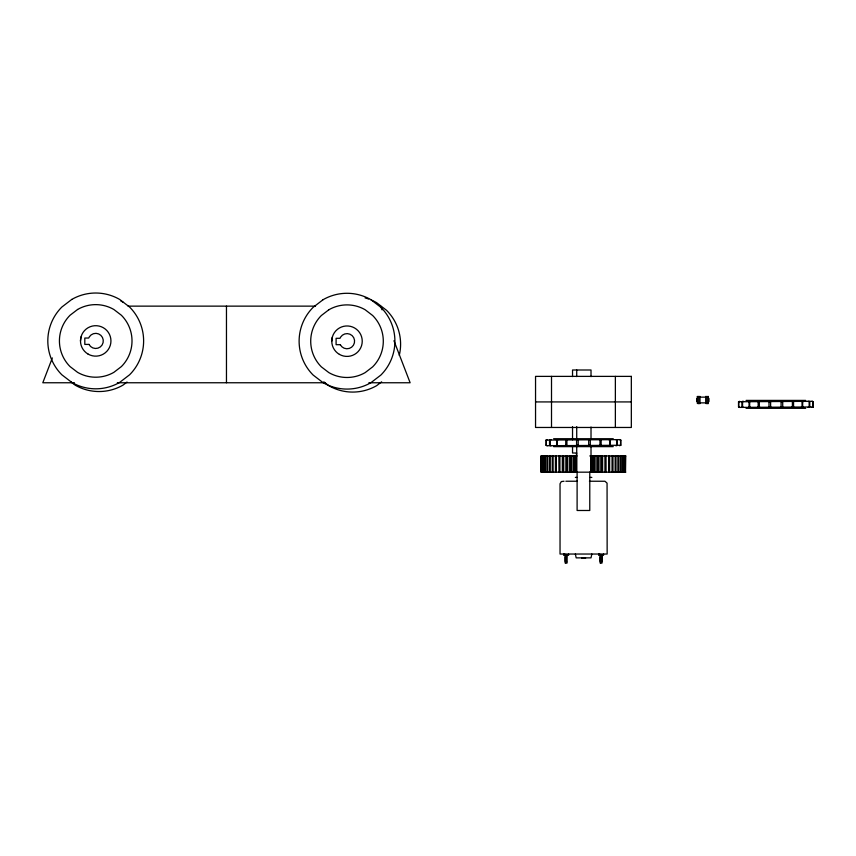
<?xml version="1.0" encoding="UTF-8"?>
<svg xmlns="http://www.w3.org/2000/svg" width="856" height="856" viewBox="0 0 856 856"><rect width="100%" height="100%" fill="white"/><g stroke="black" fill="none" stroke-linecap="round" stroke-linejoin="round"><path stroke-width="1.28" d="M565.741 445.719L565.741 439.62M601.137 445.719L601.137 439.62M758.159 407.403L758.159 401.304M793.555 407.403L793.555 401.304M80.485 340.923L81.01 336.975M331.786 341.191L332.299 337.243M591.828 554.035L591.004 557.866L576.184 557.866L575.36 554.035M52.355 357.936L42.8 382.76L74.451 382.76M576.58 445.719L576.58 439.62M590.298 445.719L590.298 439.62M768.998 407.403L768.998 401.304M782.716 407.403L782.716 401.304M556.635 445.719L556.635 439.62M610.242 445.719L610.242 439.62M749.053 407.403L749.053 401.304M802.671 407.403L802.671 401.304M127.009 382.054L123.018 385.114A47.893 47.893 0 0 1 75.114 385.114L71.123 382.054M381.637 381.83L376.651 385.66A47.893 47.893 0 0 1 328.757 385.66L323.771 381.83M576.89 440.08L578.784 439.62M588.093 445.719L589.998 445.259M769.309 401.764L771.213 401.304M780.512 407.403L782.416 406.953M550.151 445.719L549.552 445.259L549.552 440.08L550.151 439.62M616.727 445.719L617.337 445.259L617.337 440.08L616.727 439.62M742.569 407.403L741.97 406.953L741.97 401.764L742.569 401.304M809.155 407.403L809.755 406.953L809.755 401.764L809.155 401.304M565.741 440.08L567.731 439.62M599.147 445.719L601.147 445.259M758.159 401.764L760.149 401.304M791.575 407.403L793.566 406.953M546.107 440.08L619.958 439.62L620.782 440.08L620.782 445.259L546.931 445.719L546.107 445.259L546.107 440.08L547.273 439.62M738.525 401.764L812.376 401.304L813.2 401.764L813.2 406.953L739.349 407.403L738.525 406.953L738.525 401.764L739.702 401.304M556.314 440.08L558.219 439.62M608.67 445.719L610.563 445.259M748.733 401.764L750.637 401.304M801.088 407.403L802.992 406.953M619.605 445.719L620.782 445.259M812.023 407.403L813.2 406.953M549.552 440.08L551.168 439.62M615.721 445.719L617.337 445.259M741.97 401.764L743.586 401.304M808.139 407.403L809.755 406.953M128.111 306.138L315.511 306.138M89.12 344.412L84.808 344.412L84.808 338.034L88.746 338.034L89.324 336.847A7.576 7.576 0 0 1 100.837 335.338A7.576 7.576 0 0 1 100.323 346.926A7.576 7.576 0 0 1 88.992 344.412M340.41 344.69L336.098 344.69L336.098 338.302L340.035 338.302L340.613 337.114A7.576 7.576 0 0 1 352.126 335.606A7.576 7.576 0 0 1 351.623 347.204A7.576 7.576 0 0 1 340.281 344.69M117.326 382.76L324.948 382.76M368.872 382.76L410.131 382.76L393.953 340.742M697.362 396.553L700.005 396.553M705.697 396.553L708.34 396.553M700.005 397.141L705.697 397.141M746.047 400.405L805.678 400.405M780.512 401.304L782.416 401.764M791.575 401.304L793.566 401.764M801.088 401.304L802.992 401.764M808.139 401.304L809.755 401.764M812.023 401.304L813.2 401.764M535.546 401.924L631.332 401.924M700.005 402.866L705.697 402.866M738.525 406.953L739.702 407.403M741.97 406.953L743.586 407.403M748.733 406.953L750.637 407.403M758.159 406.953L760.149 407.403M769.309 406.953L771.213 407.403M746.047 408.312L805.678 408.312M553.629 438.721L613.26 438.721M588.093 439.62L589.998 440.08M599.147 439.62L601.147 440.08M608.67 439.62L610.563 440.08M615.721 439.62L617.337 440.08M619.605 439.62L620.782 440.08M546.107 445.259L547.273 445.719M549.552 445.259L551.168 445.719M556.314 445.259L558.219 445.719M565.741 445.259L567.731 445.719M576.89 445.259L578.784 445.719M553.629 446.629L613.26 446.629M576.719 453.006L572.536 453.006L572.536 446.425M625.768 472.17L541.11 472.17L541.11 455.948L577.04 455.948M589.773 455.948L625.768 455.948M575.36 477.402L577.019 477.402M590.169 477.402L591.828 477.402M564.029 481.233L561.311 481.575L560.038 483.79L560.038 554.035L607.15 554.035L607.065 483.126L604.957 481.254L589.42 481.233M565.859 481.233L577.393 481.233M566.565 556.849L565.302 556.849L565.302 561.44L566.565 561.44M581.588 558.123L585.611 558.123M380.631 306.138L382.065 309.84M812.997 401.764L812.997 406.953M809.155 401.764L809.155 406.953M802.051 401.764L802.051 406.953M792.389 401.764L792.389 406.953M781.1 401.764L781.1 406.953M770.614 401.764L770.614 406.953M759.336 401.764L759.336 406.953M749.674 401.764L749.674 406.953M742.569 401.764L742.569 406.953M738.728 401.764L738.728 406.953M708.971 398.393L708.971 401.614M708.34 396.435L708.34 403.583L705.697 403.465L705.697 396.435M707.013 396.435L707.013 403.583M700.005 396.435L700.005 403.583L697.362 403.465L697.362 396.435M698.689 396.435L698.689 403.583M696.741 398.393L696.741 401.614M625.736 455.948L625.501 472.17M625.34 455.948L625.34 472.17M625.158 455.948L625.158 472.17M624.923 455.948L624.923 472.17M624.174 455.948L624.174 472.17M623.81 455.948L623.81 472.17M622.751 455.948L622.751 472.17M622.269 455.948L622.269 472.17M620.9 455.948L620.9 472.17M620.579 440.08L620.579 445.259M620.29 455.948L620.29 472.17M618.631 455.948L618.631 472.17M617.904 455.948L617.904 472.17M616.727 440.08L616.727 445.259M615.978 455.948L615.978 472.17M615.368 376.383L615.368 427.465M615.154 455.948L615.154 472.17M612.971 455.948L612.971 472.17M612.051 455.948L612.051 472.17M609.633 440.08L609.633 445.259M609.633 455.948L609.633 472.17M609.279 455.948L609.279 472.17M608.627 455.948L608.627 472.17M606.016 455.948L606.069 472.17M604.935 455.948L604.935 472.17M603.512 554.035L603.512 555.309L598.633 555.309L598.633 554.035M602.603 455.948L602.603 472.17M602.153 455.948L602.153 472.17M602.089 555.309L602.089 562.981L600.067 562.981L600.067 555.309M601.458 455.948L601.458 472.17M601.533 556.849L601.533 561.44M601.008 455.948L601.008 472.17M600.816 555.309L600.816 562.981M600.623 556.849L600.623 561.44M599.97 440.08L599.97 445.259M599.714 554.035L599.714 555.309M598.986 455.948L598.986 472.17M598.077 455.948L598.077 472.17M596.878 455.948L596.878 472.17M595.091 455.948L595.091 472.17M593.85 455.948L593.839 472.17M592.609 455.948L592.609 472.17M591.122 455.948L591.122 472.17M591.015 376.629L591.015 369.995L572.536 369.995L572.536 376.587M591.015 427.048L591.015 438.989M591.015 446.96L591.015 472.17M589.773 471.998L589.773 510.486L577.105 510.486L577.105 471.998M588.682 440.08L588.682 445.259M578.196 440.08L578.196 445.259M576.719 369.995L576.719 376.587M576.719 426.652L576.719 439.834M576.719 446.425L576.719 472.17M576.473 453.006L576.473 472.17M576.259 455.948L576.259 472.17M575.007 455.948L575.007 472.17M574.858 455.948L574.858 472.17M573.584 455.948L573.584 472.17M572.536 426.652L572.536 439.834M571.936 455.948L571.936 472.17M570.92 455.948L570.92 472.17M570.717 455.948L570.717 472.17M569.679 455.948L569.679 472.17M568.555 554.035L568.555 555.309L563.676 555.309L563.676 554.035M567.742 455.948L567.742 472.17M567.121 555.309L567.121 562.981L565.11 562.981L565.11 555.309M566.918 440.08L566.918 445.259M566.576 455.948L566.576 472.17M565.934 455.948L565.934 472.17M565.859 555.309L565.859 562.981M565.666 556.849L565.666 561.44M564.757 554.035L564.757 555.309M563.719 455.948L563.719 472.17M562.606 455.948L562.606 472.17M562.371 455.948L562.371 472.17M559.91 455.948L559.91 472.17M558.872 455.948L558.979 472.17M557.256 440.08L557.256 445.259M556.357 455.948L556.357 472.17M555.405 455.948L555.405 472.17M553.104 455.948L553.104 472.17M552.238 455.948L552.238 472.17M551.51 376.383L551.51 427.465M550.151 440.08L550.151 445.259M550.194 455.948L550.194 472.17M549.445 455.948L549.424 472.17M547.637 455.948L547.637 472.17M546.973 455.948L546.973 472.17M546.31 440.08L546.31 445.259M545.475 455.948L545.475 472.17M544.93 455.948L544.93 472.17M543.721 455.948L543.721 472.17M543.303 455.948L543.303 472.17M542.415 455.948L542.415 472.17M542.115 455.948L542.115 472.17M541.548 455.948L541.548 472.17M541.388 455.948L541.388 472.17M541.206 455.948L541.302 472.17M226.466 306.138L226.466 382.76M120.824 300.97A47.893 47.893 0 0 1 123.018 302.157M399.271 355.379A47.893 47.893 0 0 0 386.57 310.321L376.651 302.703A47.893 47.893 0 0 0 371.033 299.932M365.105 297.92A47.893 47.893 0 0 1 368.679 299.033M71.765 299.44L61.846 307.047A47.893 47.893 0 0 0 61.846 374.789L71.765 382.397A47.893 47.893 0 0 0 119.669 382.397L129.588 374.789A47.893 47.893 0 0 0 129.588 307.047L119.669 299.44A47.893 47.893 0 0 0 71.765 299.44M77.575 309.487L70.053 315.254A36.294 36.294 0 0 0 70.053 366.582L77.575 372.349A36.294 36.294 0 0 0 113.859 372.349L121.381 366.582A36.294 36.294 0 0 0 121.381 315.254L113.859 309.487A36.294 36.294 0 0 0 77.575 309.487M323.065 299.707L313.146 307.325A47.893 47.893 0 0 0 313.146 375.056L323.065 382.664A47.893 47.893 0 0 0 370.958 382.664L380.877 375.056A47.893 47.893 0 0 0 380.877 307.325L370.958 299.707A47.893 47.893 0 0 0 323.065 299.707M328.865 309.754L321.342 315.522A36.294 36.294 0 0 0 321.342 366.85L328.865 372.617A36.294 36.294 0 0 0 365.159 372.617L372.67 366.85A36.294 36.294 0 0 0 372.67 315.522L365.159 309.754A36.294 36.294 0 0 0 328.865 309.754M631.332 376.383L535.546 376.383L535.546 427.465L631.332 427.465L631.332 376.383M601.886 556.849L600.259 556.849L600.259 561.44L601.886 561.44L601.886 556.849M339.393 354.373A15.226 15.226 0 0 0 362.238 341.191A15.226 15.226 0 0 0 339.393 327.998A15.226 15.226 0 0 0 339.393 354.373M88.104 354.106A15.226 15.226 0 0 0 110.948 340.923A15.226 15.226 0 0 0 88.104 327.73A15.226 15.226 0 0 0 88.104 354.106"/></g></svg>
